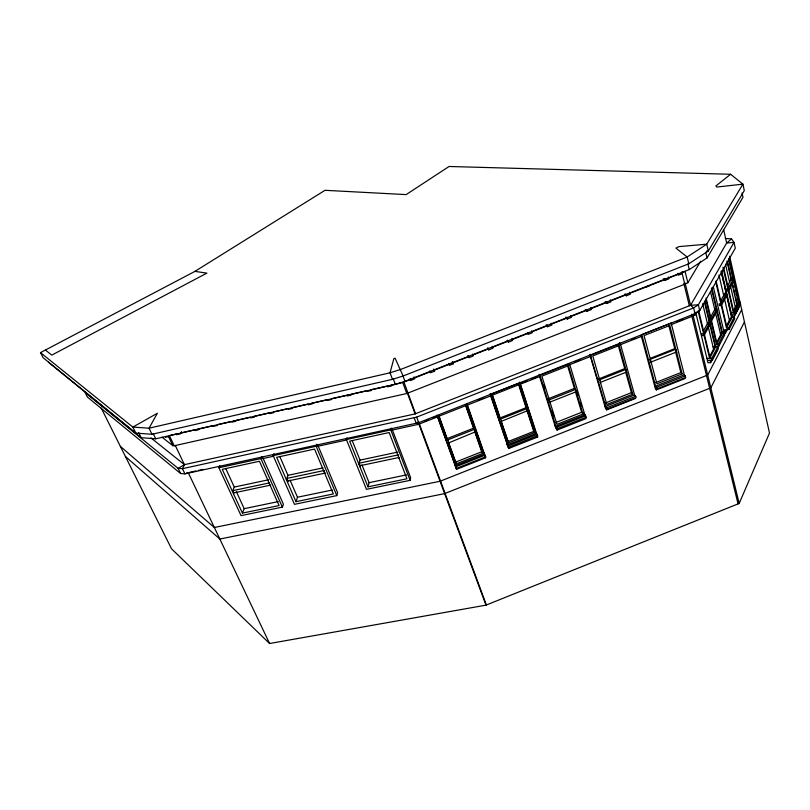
<?xml version="1.0" encoding="UTF-8"?>
<svg xmlns="http://www.w3.org/2000/svg" width="810" height="810" viewBox="0 0 810 810"><rect width="100%" height="100%" fill="white"/><g stroke="black" fill="none" stroke-linecap="round" stroke-linejoin="round"><path stroke-width="1.21" d="M346.923 437.795L346.397 439.557L366.474 489.341L410.103 480.34L410.65 477.728L392.151 429.361L391.969 430.11L418.527 424.329L437.542 416.867M399.117 458.44L399.35 457.407L360.197 465.699L359.913 466.722M410.103 480.34L390.774 429.887L391.21 428.125L391.969 430.11M368.003 486.84L349.626 441.136L389.164 432.54L406.934 478.781L368.003 486.84L369.076 482.669L361.938 464.849M358.901 464.211L360.035 460.11L352.198 440.569M273.942 453.6L273.173 455.625L294.455 504.336L336.778 495.609L337.618 492.723L317.966 445.53L317.712 446.28L346.508 440.012M324.051 471.724L324.456 470.438L286.872 478.416L287.995 480.978L287.53 482.274M336.778 495.609L316.183 446.249L316.862 444.234L317.712 446.28M295.994 501.673L276.656 457.316L314.574 449.074L333.345 493.948L295.994 501.673L297.483 497.239L290.071 480.168M219.804 465.709L218.913 467.745L241.046 515.636L282.386 507.111L283.399 504.235L262.916 457.852L262.612 458.612L273.729 456.192M286.416 479.702L287.975 475.338L279.733 456.364M270.378 485.899L270.672 485.119L233.806 492.915L233.482 493.695M269.365 483.61L269.659 482.841L232.764 490.668L233.806 492.915M242.433 513.115L222.254 469.344L259.453 461.265L279.096 505.541L242.433 513.115L244.185 508.67L236.338 491.589M282.386 507.111L260.911 458.592L261.711 456.577L262.612 458.612M232.44 491.437L234.262 487.063L225.656 468.352M101.24 408.068L171.528 548.805L269.588 643.515L485.97 605.151L739.186 503.435L769.5 433.026L729.638 256.223M175.375 445.652L184.427 464.656L182.463 468.696L184.933 473.88L418.719 422.699L694.99 313.683L699.739 310.584L735.308 248.204L734.012 242.372L731.551 238.91L725.244 238.454M181.582 431.598L180.438 433.856L176.62 434.717M744.451 321.924L710.826 387.848L444.639 493.614L219.844 539.045L125.428 456.496M741.697 309.673L707.687 375.05L440.063 481.261L214.346 527.502L120.376 446.381M731.045 314.047L731.521 316.072L732.807 316.001L732.544 314.857L735.126 314.715L740.634 304.226L740.208 302.332L736.371 302.565M714.855 346.336L718.824 346.164L724.717 334.935L713.296 286.72M724.211 333.244L725.517 333.183L727.795 328.84M733.88 317.226L738.841 307.77M728.666 327.756L734.346 316.923L732.179 317.044L726.479 327.868L728.666 327.756L729.071 329.508L724.707 329.721L725.517 333.183M695.699 312.376L707.991 362.748L710.674 362.657L716.728 351.074M707.413 360.399L712.334 360.217L718.389 348.654L717.923 346.71L713.053 346.913M729.071 329.508L734.741 318.664L734.346 316.923M735.126 314.715L734.69 312.812L740.208 302.332M718.824 346.164L718.359 344.22L724.262 333.001L720.323 333.193M717.265 347.581L719.412 343.501M712.334 360.217L711.858 358.263L717.923 346.71M718.359 344.22L716.597 344.291L722.51 333.092L711.838 287.742M726.995 325.397L730.417 318.897L730.681 320.041M727.086 294.891L721.275 305.552L719.523 305.664L719.098 303.851L720.849 303.74L726.671 293.099L724.93 293.21L720.606 301.087M717.194 310.524L711.17 321.56L709.388 321.651M710.279 324.132L704.072 335.502L702.27 335.583L701.845 333.811L703.647 333.73L709.864 322.37L708.082 322.461L703.455 330.875M734.012 280.675L728.382 290.992L726.216 291.134M727.39 286.203L731.43 278.873L733.576 278.721L727.927 289.018L725.76 289.16M709.975 318.229L715.048 308.995L716.809 308.893L710.775 319.909L708.993 320.011M671.014 324.729L694.858 315.222L696.63 312.103M184.933 473.88L180.6 473.516L87.419 397.092L85.171 392.617L178.119 468.352L184.427 464.656L415.095 413.9L690.576 305.289L726.661 243.01L731.551 238.91M48.479 362.252L141.183 437.683L155.712 438.797L395.32 384.355L404.939 381.338L689.269 269.598L707.059 257.934L742.983 197.265L742.071 193.003M161.939 437.147L172.854 445.682L174.211 445.773L406.802 393.498L684.784 284.199L687.842 282.731L700.69 261.225M730.62 174.272L715.888 185.946L716.749 187.059L742.912 184.153L744.299 190.583L708.325 250.968L688.794 263.797L403.117 376.002L392.496 379.333L151.976 434.271L135.797 433.097L43.122 357.726L40.5 352.613L194.927 271.38L325.012 190.309L406.144 194.602L449.064 166.485L730.62 174.272L742.912 184.153L706.745 244.195L687.153 257.003L400.687 369.441L390.045 372.792L149.04 428.196L132.85 427.093L40.5 352.613M624.581 294.131L626.322 295.812L630.383 294.162L629.876 292.248M438.666 415.712L446.968 438.696L473.506 428.207L474.427 429.837M548.249 398.763L574.432 388.405L575.758 390.106M650.501 358.253L674.75 348.654L676.006 349.89M492.166 395.108L499.881 418.051L526.065 407.693L526.854 408.868M626.029 370.089L624.723 368.631L598.61 378.958L599.856 380.447M650.521 361.25L650.035 359.417L675.469 349.363L676.714 352.633M599.39 379.89L625.533 369.542L626.758 372.701M447.606 439.941L474.194 429.421L475.308 432.358M500.499 419.053L526.723 408.675L527.401 410.771L501.319 421.342M550.203 402.742L549.079 399.917L575.313 389.539L576.437 392.364M549.788 402.165L575.991 391.797M676.168 352.107L650.764 362.161L651.28 362.698M475.075 431.953L448.73 442.878M626.262 372.154L600.139 382.492L600.615 383.049M655.715 382.553L680.876 372.58L682.131 373.856L656.92 383.849L644.041 335.603L669.769 325.448L682.131 373.856M455.443 462.176L481.707 451.757L482.638 453.428L456.303 463.877L448.294 442.382M555.711 422.567L581.631 412.29L582.967 414.052L556.966 424.359L541.88 376.164L568.407 365.695L582.967 414.052M507.809 441.673L533.739 431.396L534.539 432.601L508.558 442.898L500.975 421.332M605.566 402.914L631.415 392.668L632.731 394.186L606.822 404.453L592.758 355.954L619.194 345.516L632.731 394.186M684.318 374.767L655.584 386.167L641.783 334.631L671.136 323.048L684.318 374.767L685.807 377.44L657.042 388.851L654.804 386.421M604.888 406.215L607.237 409.121L636.113 397.659L635.728 396.262L634.564 394.936L605.728 406.367L590.075 354.264L590.703 356.42L569.298 364.875M454.481 463.968L455.888 466.742L485.068 455.159L485.656 456.83L456.486 468.403L455.078 465.618M506.736 443.627L508.113 445.895L537.172 434.373L537.607 435.709L508.558 447.231L507.192 444.953M654.389 384.861L656.616 387.281L685.402 375.87M554.637 424.481L556.602 427.275L585.6 415.773L586.045 417.272L557.067 428.763L555.103 425.959M604.483 404.828L606.832 407.724L635.728 396.262M490.455 395.26L508.71 448.497L537.678 437.005L536.929 434.697L537.607 435.709M620.096 344.827L641.733 336.292L641.216 335.765L655.432 388.759L656.464 389.883L685.138 378.513M436.954 415.246L456.607 469.294L485.676 457.751L484.886 455.463L485.656 456.83M590.703 356.42L590.247 355.884L605.566 408.544L606.66 409.89L635.435 398.479M520.121 382.634L490.485 394.328L507.485 444.862L536.503 433.36L519.736 382.067L520.415 384.163L539.814 376.508L539.399 375.951L555.832 428.267L557.088 430.069L585.995 418.608L585.296 416.279L586.045 417.272M390.45 385.327L402.732 382.533L411.004 379.353M414.517 377.966L430.95 371.517M433.289 370.595L449.712 364.135M452.061 363.214L468.484 356.764M473.182 354.912L488.43 348.918M491.953 347.541L508.376 341.081M511.89 339.704L528.312 333.244M531.836 331.867L547.084 325.873M551.782 324.03L567.03 318.036M570.544 316.649L586.977 310.19M590.49 308.812L606.913 302.353M610.436 300.976L626.859 294.516M629.208 293.595L665.577 279.308M669.09 277.921L680.825 273.314M663.339 278.691L665.212 280.311L668.827 278.883L668.361 277.05M433.927 369.279L434.595 371.162L430.464 372.792L429.786 370.909M452.8 361.867L453.458 363.751L449.327 365.371L448.669 363.488M467.846 355.722L469.051 357.625L473.172 356.005L472.534 354.112M487.478 348.006L488.744 349.88L492.865 348.259L492.237 346.366M507.07 340.311L508.407 342.154L512.517 340.534L511.91 338.631M546.203 324.932L547.661 326.724L551.772 325.114L551.185 323.2M565.724 317.267L567.253 319.018L571.354 317.409L570.787 315.495M585.215 309.602L586.815 311.334L591.361 309.552L590.814 307.628M605.141 301.776L606.812 303.477L610.892 301.867L610.365 299.943M180.6 473.516L178.119 468.352L182.463 468.696L416.664 417.13L693.583 307.921L698.341 304.823L734.012 242.372L726.661 243.01L723.725 229.979M590.854 355.165L620.308 343.541L634.564 394.936M424.794 421.17L428.186 419.833M432.702 418.051L436.094 416.715M478.113 400.13L483.722 397.912M521.154 383.15L526.854 380.892M531.421 379.1L537.121 376.842M574.492 362.1L580.112 359.883M632.114 339.36L635.536 338.013M677.211 321.56L682.83 319.342M645.216 287.449L649.286 285.849M177.947 433.613L169.351 435.567L174.211 445.773M181.632 432.783L195.139 429.705M197.599 429.148L213.567 425.523M217.252 424.683L230.769 421.615M233.219 421.058L250.422 417.15M254.107 416.31L270.074 412.685M273.76 411.844L287.267 408.777M292.177 407.663L308.154 404.028M311.84 403.188L326.572 399.846M331.492 398.722L348.685 394.814M351.145 394.257L365.877 390.906M370.798 389.792L387.99 385.884M165.503 437.238L169.3 436.377M194.896 430.566L198.744 429.695M213.324 426.384L217.202 425.503M231.893 422.172L235.801 421.281M250.624 417.919L254.563 417.018M269.507 413.626L273.476 412.725M288.542 409.303L292.552 408.392M308.185 404.848L312.225 403.927M327.544 400.454L331.614 399.522M347.065 396.019L351.165 395.088M367.203 391.443L371.344 390.501M387.524 386.836L391.696 385.884M189.945 472.23L195.919 470.924M198.308 470.408L203.087 469.365M346.397 439.557L390.774 429.887M273.173 455.625L316.183 446.249M218.913 467.745L260.911 458.592M287.975 475.338L323.008 467.876M360.035 460.11L397.862 452.061M234.262 487.063L268.555 479.763M398.378 454.866L359.184 463.178L360.197 465.699M287.995 480.978L325.539 473.03M297.483 497.239L332.262 490.02M244.185 508.67L278.245 501.603M369.076 482.669L406.61 474.873M706.431 251.13L708.325 250.968L706.745 244.195L679.023 246.594L675.915 248.073L687.153 257.003L688.794 263.797M731.015 279.612L733.161 279.46M724.555 293.898L726.297 293.787M685.088 282.923L690.576 305.289L698.341 304.823L699.739 310.584M714.673 309.683L716.435 309.582M730.812 313.035L734.69 312.812M707.677 323.2L709.459 323.099M723.674 330.946L724.98 330.875M706.938 358.445L711.858 358.263M186.745 472.686L187.555 472.746M194.927 271.38L206.894 273.122L51.789 355.114L45.39 350.041M150.994 437.937L184.427 464.656M690.576 305.289L693.583 307.921L694.99 313.683M650.035 359.417L650.551 359.964M619.488 342.66L620.308 343.541M583.504 413.029L585.6 415.773M549.079 399.917L549.504 400.494M527.533 410.964L526.743 409.789L533.739 431.396M535.693 432.145L537.172 434.373M536.868 435.78L537.678 437.005M499.881 418.051L500.62 419.246M452.304 361.827L453.458 363.751M483.54 452.446L485.068 455.159M484.917 456.394L485.676 457.751M433.512 369.218L434.595 371.162M446.968 438.696L447.819 440.356M135.797 433.097L132.85 427.093L157.373 413.252L149.04 428.196L151.976 434.271M407.541 392.101L408.027 393.083M138.743 432.702L141.183 437.683M419.134 423.407L419.428 424.015M153.282 433.765L155.712 438.797M168.531 436.62L172.854 445.682M188.457 473.121L269.588 643.515M393.296 378.938L395.32 384.355M392.496 379.333L390.045 372.792L393.852 358.597L395.098 358.172L403.117 376.002M414.214 417.879L416.279 423.438M402.934 375.911L404.939 381.338M403.967 382.117L415.55 413.718M418.669 421.939L486.385 604.989M416.664 417.13L418.719 422.699M407.086 392.283L415.095 413.9M418.689 423.579L485.97 605.151M417.757 422.263L418.527 424.329M402.732 382.533L406.802 393.498M409.951 378.695L410.65 380.578L414.76 378.766L414.072 376.893M455.888 466.742L456.486 468.403M437.187 415.449L455.341 465.669L484.481 454.116L466.955 403.694M455.777 467.005L456.607 469.294M456.303 463.877L439.091 416.168L465.973 405.557L482.638 453.428M465.466 405.132L473.506 428.207M474.792 431.902L481.707 451.757M484.127 454.106L466.894 404.554L467.238 405.152L490.819 395.847L490.121 393.751M468.403 355.732L469.051 357.625M508.558 442.898L492.52 395.128L519.028 384.659L534.539 432.601M508.113 445.895L508.558 447.231M507.941 446.199L508.71 448.497M488.116 347.986L488.744 349.88M520.395 384.78L535.319 430.96M518.613 384.669L526.065 407.693M507.799 340.251L508.407 342.154M527.452 332.525L528.049 334.429L532.16 332.819L531.562 330.915M543.895 384.882L544.988 388.354M551.954 410.589L553.827 416.573M556.602 427.275L557.067 428.763M556.369 427.761L557.088 430.069M539.106 374.26L539.814 376.508M547.084 324.81L547.661 326.724M577.074 391.645L578.148 395.209M580.294 402.337L581.357 405.901M567.435 365.199L574.432 388.405M575.475 391.858L581.631 412.29M566.686 317.105L567.253 319.018M606.832 407.724L607.237 409.121M605.981 407.572L606.66 409.89M586.268 309.41L586.815 311.334M606.275 301.553L606.812 303.477M618.212 345.273L624.723 368.631M625.776 372.428L631.415 392.668M625.796 293.878L626.322 295.812M656.616 387.281L657.042 388.851M655.837 387.544L656.464 389.883M668.817 325.488L674.75 348.654M675.449 351.398L680.876 372.58M664.747 278.468L665.212 280.311M677.94 273.284L678.395 275.127L682.465 273.527L682.01 271.684M693.036 315.323L739.186 503.435M684.784 284.199L682 272.849L685.068 271.38L687.842 282.731M691.841 314.158L692.378 316.305M683.853 283.409L689.351 305.775M691.811 315.799L738.052 503.891M694.332 313.075L694.858 315.222M687.903 263.979L689.269 269.598M698.564 310.351L709.722 356.349L715.028 346.315L704.366 301.816M698.129 311.01L709.621 358.344L715.706 346.801L704.771 301.077M710.097 360.298L710.674 362.657M702.655 303.669L707.565 324.091M708.436 327.696L713.519 348.857M706.097 297.948L716.688 342.387L721.852 332.616L711.463 288.471M705.986 299.862L716.597 344.291M710.502 291.61L714.835 309.957M715.696 313.622L720.779 335.117M705.743 252.325L707.059 257.934M716.091 280.938L726.57 325.924L731.521 316.538L721.244 271.846M715.686 281.566L726.479 327.868M718.956 274.985L723.745 295.721M724.596 299.376L729.385 320.102M721.609 271.067L732.179 317.044M721.173 271.137L724.008 283.459M724.575 285.92L725.709 290.851M726.276 293.311L730.529 311.799M725.507 264.192L729.709 282.66M730.276 285.12L735.601 308.509M723.654 267.745L733.495 310.767L738.224 301.836L728.554 259.089M722.945 267.239L733.394 312.883L738.922 302.403L728.97 258.329M727.512 261.529L731.703 280.017M732.817 284.938L733.374 287.408M733.931 289.869L735.055 294.8M735.612 297.26L737.292 304.661M726.934 261.002L731.096 279.339M731.926 283.004L736.827 304.57M584.85 414.791L555.903 426.273L539.936 375.374L569.511 363.71L584.85 414.791"/></g></svg>
